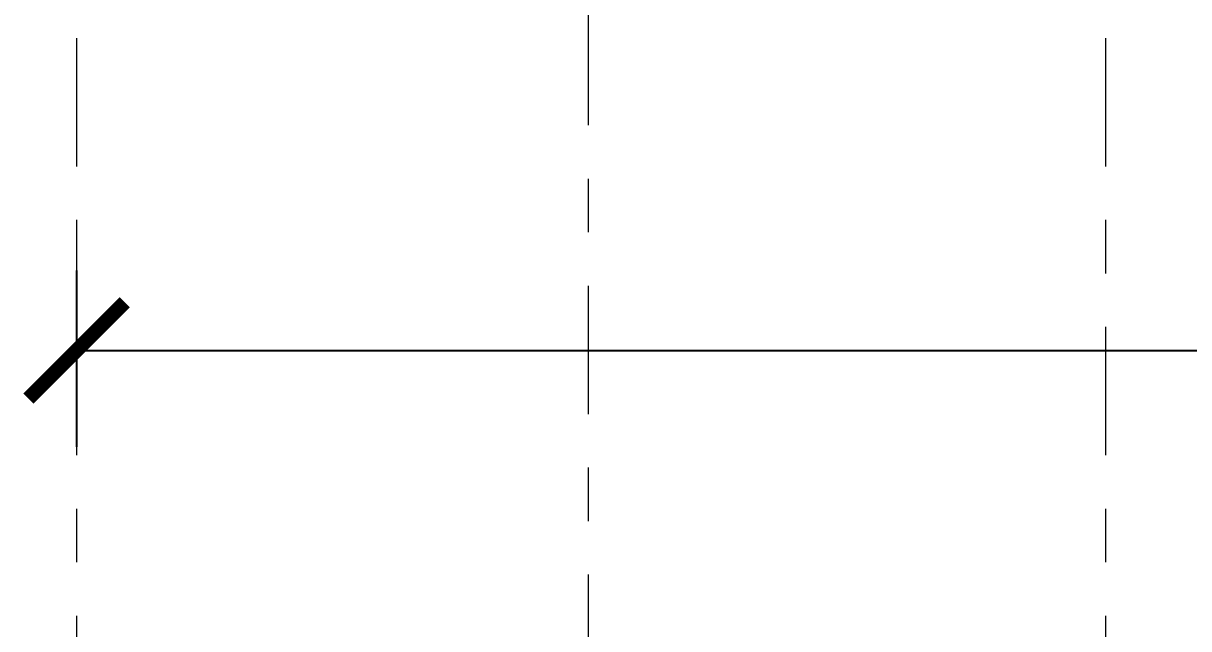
# Model space of a CAD drawing. Header units: millimetres. Extents: x -9559 to 23034, y -7226 to 22400.
# Drawn here: x 180.786 to 182.966, y 34.075 to 35.207 of the extents above; entities that cross this region are included whole.
import ezdxf

# ---------------------------------------------------------------- set-up
doc = ezdxf.new("R2010")
doc.units = ezdxf.units.MM
doc.header["$LTSCALE"] = 0.02
doc.linetypes.add('ACAD_ISO10W100', pattern=[18, 12, -3, 0, -3])
doc.layers.add('A-ANNO-DIMS', color=251, linetype='Continuous', lineweight=9)
doc.layers.add('S-GRID', color=253, linetype='ACAD_ISO10W100', lineweight=5)
doc.styles.get("Standard").update_dxf_attribs({"font": 'GOTHIC.TTF'})
doc.dimstyles.get("Standard").update_dxf_attribs({"dimtxt": 0.18, "dimasz": 0.18, "dimexe": 0.18, "dimexo": 0.0625, "dimgap": 0.09, "dimtad": 0, "dimzin": 3, "dimdsep": 46, "dimtxsty": 'Standard', "dimblk": 'ARCHTICK', "dimcen": 0.09, "dimadec": 0, "dimazin": 0, "dimtfac": 1, "dimtofl": 0, "dimtmove": 0, "dimatfit": 3, "dimldrblk": 'ARCHTICK', "dimfxl": 1, "dimtolj": 1, "dimtzin": 0, "dimarcsym": 0})

# ---------------------------------------------------------------- blocks, each defined once
blk = doc.blocks.new('_ArchTick')
at = {"color": 0, "linetype": 'ByBlock', "const_width": 0.15}
blk.add_lwpolyline([(-0.5, -0.5), (0.5, 0.5)], dxfattribs=at)
blk = doc.blocks.new('*D345')
at = {"layer": 'A-ANNO-DIMS', "color": 0, "lineweight": -2, "transparency": 16777216}
for p, q in [((180.8858, 34.7451), (180.8858, 34.4155)), ((186.8858, 34.7451), (186.8858, 34.4155)), ((180.8858, 34.5955), (183.5652, 34.5955)), ((186.8858, 34.5955), (184.2063, 34.5955))]:
    blk.add_line(p, q, dxfattribs=at)
at = {"layer": 'A-ANNO-DIMS', "color": 0, "lineweight": -2, "transparency": 16777216, "xscale": 0.18, "yscale": 0.18, "zscale": 0.18, "rotation": 180}
blk.add_blockref('_ArchTick', (180.8858, 34.5955), dxfattribs=at)
at = {"layer": 'A-ANNO-DIMS', "color": 0, "lineweight": -2, "transparency": 16777216, "xscale": 0.18, "yscale": 0.18, "zscale": 0.18}
blk.add_blockref('_ArchTick', (186.8858, 34.5955), dxfattribs=at)
at = {"layer": 'A-ANNO-DIMS', "color": 0, "transparency": 16777216, "insert": (183.8858, 34.5955), "char_height": 0.18, "width": 0.607447, "attachment_point": 5}
blk.add_mtext('\\A1;6.00', dxfattribs=at)

msp = doc.modelspace()

# ---------------------------------------------------------------- linework, layer by layer
at = {"layer": 'S-GRID'}
for p, q in [((181.8433, 32.8564), (181.8433, 55.2544)), ((180.8858, 54.6194), (180.8858, 33.4914)), ((182.8108, 54.6194), (182.8108, 33.4914))]:
    msp.add_line(p, q, dxfattribs=at)

# ---------------------------------------------------------------- dimensions: what is measured, and where the dimension line sits
at = {"layer": 'A-ANNO-DIMS'}
dim = msp.add_linear_dim(base=(186.8858, 34.5955), p1=(180.8858, 34.8076), p2=(186.8858, 34.8076), dimstyle='Standard', dxfattribs=at)
dim.commit()
dim.dimension.update_dxf_attribs({"geometry": '*D345', "text_midpoint": (183.8858, 34.5955)})

doc.saveas('drawing.dxf')
